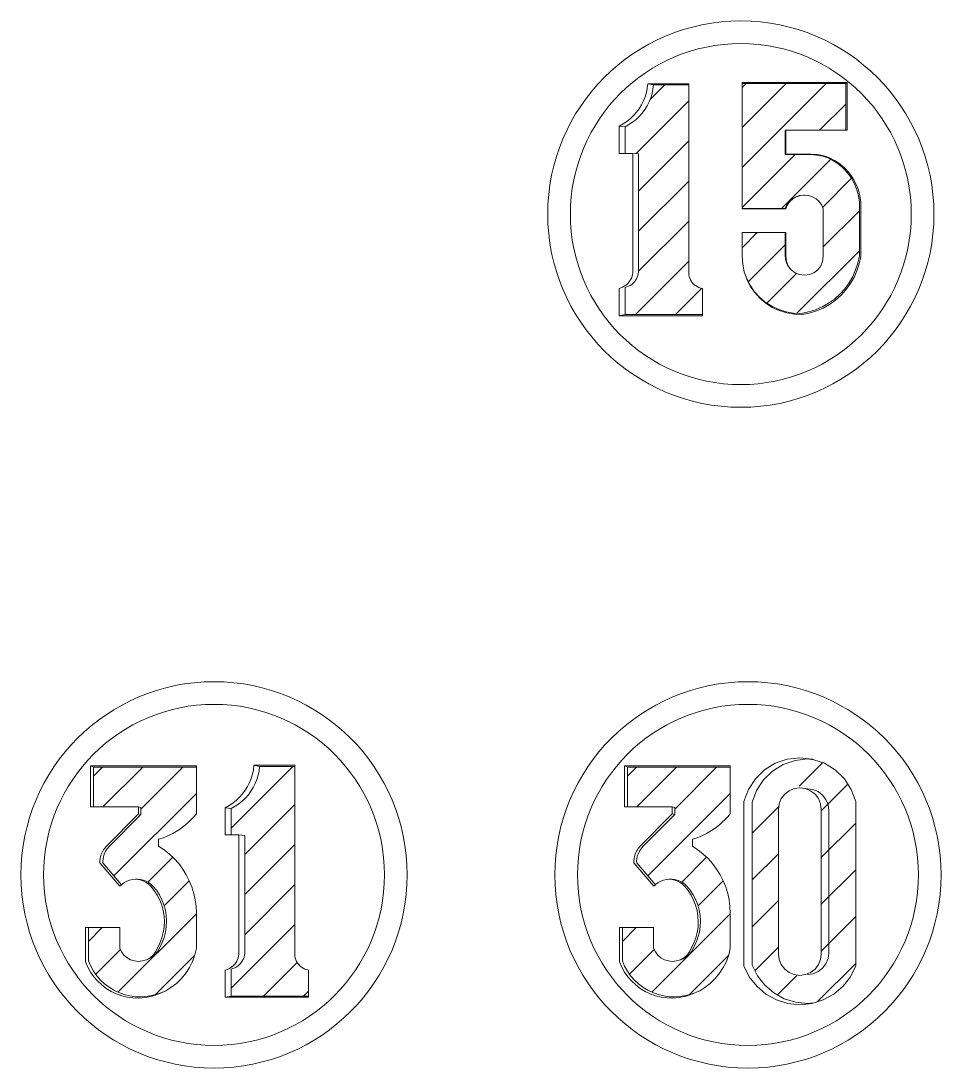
# Model space of a CAD drawing. Header units: inches. Extents: x -1979 to 7680, y -968 to 3127.
# Drawn here: x 2703.53 to 2740.97, y 993.08 to 1035.67 of the extents above; entities that cross this region are included whole.
import ezdxf

# ---------------------------------------------------------------- set-up
doc = ezdxf.new("R2010")
doc.units = ezdxf.units.IN
doc.header["$MEASUREMENT"] = 0
pattern_1 = [(45, (2232.7072, 1574.1366), (-0.8148213, 0.8148213), [])]

msp = doc.modelspace()

# ---------------------------------------------------------------- hatches: boundary and pattern name
at = {"lineweight": 20}
h = msp.add_hatch(dxfattribs=at)
h.set_pattern_fill('ANSI31', color=256, scale=9.218651)
h.set_pattern_definition(pattern_1)
h.paths.add_polyline_path([(2731.109, 1024.834), (2731.039, 1024.867), (2730.974, 1024.908), (2730.914, 1024.956), (2730.86, 1025.011), (2730.813, 1025.073), (2730.774, 1025.139), (2730.743, 1025.209), (2730.72, 1025.283), (2730.707, 1025.359), (2730.702, 1025.436), (2730.702, 1033.076), (2729.268, 1033.076), (2729.247, 1032.898), (2729.21, 1032.722), (2729.159, 1032.55), (2729.092, 1032.383), (2729.012, 1032.222), (2728.917, 1032.069), (2728.81, 1031.925), (2728.691, 1031.79), (2728.56, 1031.667), (2728.419, 1031.555), (2728.269, 1031.456), (2728.111, 1031.37), (2728.111, 1030.287), (2728.424, 1030.287), (2728.661, 1030.27), (2728.661, 1025.466), (2728.651, 1025.392), (2728.634, 1025.319), (2728.608, 1025.249), (2728.576, 1025.181), (2728.536, 1025.117), (2728.49, 1025.058), (2728.438, 1025.004), (2728.381, 1024.956), (2728.319, 1024.914), (2728.253, 1024.879), (2728.183, 1024.851), (2728.111, 1024.83), (2728.111, 1023.731), (2731.257, 1023.731), (2731.257, 1024.794), (2731.182, 1024.809)])
h = msp.add_hatch(dxfattribs=at)
h.set_pattern_fill('ANSI31', color=256, scale=9.218651)
h.set_pattern_definition(pattern_1)
h.paths.add_polyline_path([(2737.178, 1029.485), (2737.003, 1029.675), (2736.806, 1029.843), (2736.589, 1029.985), (2736.357, 1030.099), (2736.155, 1030.169), (2735.92, 1030.218), (2735.642, 1030.237), (2734.622, 1030.237), (2734.622, 1031.225), (2737.095, 1031.225), (2737.095, 1033.124), (2732.879, 1033.124), (2732.879, 1028.039), (2734.622, 1028.039), (2734.689, 1028.19), (2734.787, 1028.325), (2734.91, 1028.436), (2735.054, 1028.519), (2735.212, 1028.571), (2735.395, 1028.59), (2735.579, 1028.571), (2735.738, 1028.519), (2735.884, 1028.435), (2736.008, 1028.322), (2736.107, 1028.186), (2736.175, 1028.033), (2736.175, 1026.09), (2736.149, 1025.892), (2736.073, 1025.708), (2735.951, 1025.55), (2735.793, 1025.429), (2735.609, 1025.353), (2735.412, 1025.327), (2735.214, 1025.353), (2735.03, 1025.429), (2734.857, 1025.562), (2734.723, 1025.736), (2734.647, 1025.919), (2734.622, 1026.114), (2734.622, 1027.062), (2732.879, 1027.062), (2732.879, 1026.09), (2732.9, 1025.776), (2732.962, 1025.467), (2733.054, 1025.203), (2733.195, 1024.924), (2733.371, 1024.667), (2733.58, 1024.436), (2733.818, 1024.234), (2734.081, 1024.066), (2734.363, 1023.934), (2734.661, 1023.841), (2734.968, 1023.789), (2735.28, 1023.778), (2735.571, 1023.835), (2735.855, 1023.923), (2736.127, 1024.04), (2736.386, 1024.186), (2736.627, 1024.358), (2736.849, 1024.555), (2737.049, 1024.775), (2737.224, 1025.014), (2737.373, 1025.271), (2737.493, 1025.542), (2737.585, 1025.824), (2737.645, 1026.114), (2737.645, 1028.039), (2737.644, 1028.297), (2737.611, 1028.554), (2737.547, 1028.805), (2737.453, 1029.046), (2737.329, 1029.274)])
h = msp.add_hatch(dxfattribs=at)
h.set_pattern_fill('ANSI31', color=256, scale=10.758676)
h.set_pattern_definition([(45, (1941.2718, 1667.4652), (-0.9509416, 0.9509416), [])])
h.paths.add_polyline_path([(2733.283, 1003.897), (2733.283, 997.267), (2733.498, 996.832), (2733.795, 996.449), (2734.164, 996.133), (2734.588, 995.898), (2735.051, 995.753), (2735.534, 995.704), (2735.8, 995.731), (2736.178, 995.849), (2736.607, 996.087), (2736.979, 996.406), (2737.279, 996.793), (2737.496, 997.232), (2737.496, 1003.928), (2737.316, 1004.411), (2737.034, 1004.844), (2736.664, 1005.204), (2736.224, 1005.475), (2735.792, 1005.623), (2735.534, 1005.652), (2735.026, 1005.596), (2734.542, 1005.43), (2734.107, 1005.162), (2733.741, 1004.805), (2733.462, 1004.376)])
h.paths.add_polyline_path([(2736.096, 997.302), (2735.353, 996.732), (2734.43, 997.114), (2734.35, 997.723), (2734.35, 1004.023), (2735.093, 1004.592), (2735.436, 1004.45), (2735.827, 1004.405), (2736.096, 1003.756)], flags=16)
h = msp.add_hatch(dxfattribs=at)
h.set_pattern_fill('ANSI31', color=256, scale=9.218651)
h.set_pattern_definition([(45, (2171.2149, 1546.8756), (-0.8148213, 0.8148213), [])])
h.paths.add_polyline_path([(2710.669, 1005.321), (2706.484, 1005.321), (2706.484, 1003.7), (2708.309, 1003.7), (2708.409, 1003.672), (2708.409, 1003.397), (2707.117, 1002.093), (2707.037, 1002), (2707.002, 1001.949), (2706.97, 1001.897), (2706.942, 1001.842), (2706.918, 1001.785), (2706.898, 1001.727), (2706.883, 1001.667), (2706.871, 1001.607), (2706.86, 1001.484), (2706.861, 1001.422), (2707.62, 1000.538), (2707.644, 1000.562), (2707.739, 1000.631), (2707.843, 1000.686), (2707.953, 1000.726), (2708.068, 1000.75), (2708.185, 1000.758), (2708.285, 1000.758), (2708.401, 1000.75), (2708.514, 1000.726), (2708.623, 1000.687), (2708.726, 1000.632), (2708.82, 1000.564), (2708.903, 1000.483), (2709.044, 1000.31), (2709.167, 1000.122), (2709.269, 999.923), (2709.349, 999.715), (2709.408, 999.499), (2709.444, 999.278), (2709.456, 999.055), (2709.445, 998.831), (2709.411, 998.61), (2709.355, 998.394), (2709.276, 998.184), (2709.175, 997.985), (2709.104, 997.837), (2709.004, 997.706), (2708.879, 997.599), (2708.736, 997.518), (2708.64, 997.486), (2708.482, 997.436), (2708.317, 997.419), (2708.152, 997.436), (2707.993, 997.486), (2707.849, 997.567), (2707.723, 997.676), (2707.622, 997.808), (2707.55, 997.957), (2707.55, 998.79), (2706.282, 998.79), (2706.282, 997.435), (2706.373, 997.224), (2706.484, 997.023), (2706.616, 996.835), (2706.766, 996.661), (2706.934, 996.504), (2707.116, 996.365), (2707.312, 996.245), (2707.519, 996.146), (2707.736, 996.069), (2707.959, 996.014), (2708.186, 995.983), (2708.416, 995.975), (2708.692, 995.998), (2708.964, 996.052), (2709.229, 996.137), (2709.424, 996.226), (2709.633, 996.351), (2709.855, 996.522), (2710.057, 996.717), (2710.235, 996.934), (2710.387, 997.169), (2710.511, 997.42), (2710.605, 997.684), (2710.669, 997.957), (2710.669, 999.375), (2710.657, 999.648), (2710.622, 999.919), (2710.564, 1000.186), (2710.484, 1000.447), (2710.381, 1000.7), (2710.257, 1000.943), (2710.113, 1001.175), (2709.949, 1001.394), (2709.767, 1001.598), (2709.569, 1001.785), (2709.355, 1001.955), (2709.127, 1002.106), (2709.127, 1002.384), (2709.277, 1002.433), (2709.423, 1002.49), (2709.567, 1002.554), (2709.707, 1002.626), (2709.843, 1002.703), (2709.976, 1002.788), (2710.104, 1002.879), (2710.227, 1002.976), (2710.346, 1003.08), (2710.459, 1003.188), (2710.567, 1003.303), (2710.669, 1003.422)])
h = msp.add_hatch(dxfattribs=at)
h.set_pattern_fill('ANSI31', color=256, scale=9.218651)
h.set_pattern_definition([(45, (2182.2597, 1546.952), (-0.8148213, 0.8148213), [])])
h.paths.add_polyline_path([(2715.082, 997.107), (2715.013, 997.14), (2714.947, 997.181), (2714.887, 997.23), (2714.834, 997.285), (2714.787, 997.346), (2714.748, 997.413), (2714.716, 997.483), (2714.694, 997.557), (2714.68, 997.633), (2714.676, 997.71), (2714.676, 1005.35), (2713.242, 1005.35), (2713.221, 1005.171), (2713.184, 1004.995), (2713.132, 1004.823), (2713.066, 1004.656), (2712.985, 1004.496), (2712.891, 1004.342), (2712.784, 1004.198), (2712.664, 1004.064), (2712.534, 1003.94), (2712.393, 1003.828), (2712.243, 1003.729), (2712.085, 1003.643), (2712.085, 1002.561), (2712.397, 1002.561), (2712.635, 1002.544), (2712.635, 997.74), (2712.625, 997.666), (2712.607, 997.593), (2712.582, 997.522), (2712.549, 997.455), (2712.51, 997.391), (2712.464, 997.332), (2712.412, 997.278), (2712.355, 997.23), (2712.293, 997.188), (2712.227, 997.152), (2712.157, 997.124), (2712.085, 997.104), (2712.085, 996.004), (2715.231, 996.004), (2715.231, 997.067), (2715.155, 997.083)])
h = msp.add_hatch(dxfattribs=at)
h.set_pattern_fill('ANSI31', color=256, scale=9.218651)
h.set_pattern_definition([(45, (2192.9377, 1546.8756), (-0.8148213, 0.8148213), [])])
h.paths.add_polyline_path([(2732.392, 1005.321), (2728.207, 1005.321), (2728.207, 1003.7), (2730.032, 1003.7), (2730.131, 1003.672), (2730.131, 1003.397), (2728.84, 1002.093), (2728.76, 1002), (2728.725, 1001.949), (2728.693, 1001.897), (2728.665, 1001.842), (2728.641, 1001.785), (2728.621, 1001.727), (2728.605, 1001.667), (2728.594, 1001.607), (2728.583, 1001.484), (2728.584, 1001.422), (2729.343, 1000.538), (2729.367, 1000.562), (2729.462, 1000.631), (2729.566, 1000.686), (2729.676, 1000.726), (2729.791, 1000.75), (2729.907, 1000.758), (2730.008, 1000.758), (2730.123, 1000.75), (2730.237, 1000.726), (2730.346, 1000.687), (2730.449, 1000.632), (2730.543, 1000.564), (2730.626, 1000.483), (2730.767, 1000.31), (2730.889, 1000.122), (2730.991, 999.923), (2731.072, 999.715), (2731.131, 999.499), (2731.166, 999.278), (2731.179, 999.055), (2731.168, 998.831), (2731.134, 998.61), (2731.077, 998.394), (2730.998, 998.184), (2730.898, 997.985), (2730.826, 997.837), (2730.727, 997.706), (2730.602, 997.599), (2730.459, 997.518), (2730.363, 997.486), (2730.205, 997.436), (2730.04, 997.419), (2729.875, 997.436), (2729.716, 997.486), (2729.571, 997.567), (2729.446, 997.676), (2729.345, 997.808), (2729.273, 997.957), (2729.273, 998.79), (2728.005, 998.79), (2728.005, 997.435), (2728.095, 997.224), (2728.207, 997.023), (2728.339, 996.835), (2728.489, 996.661), (2728.656, 996.504), (2728.839, 996.365), (2729.035, 996.245), (2729.242, 996.146), (2729.458, 996.069), (2729.682, 996.014), (2729.909, 995.983), (2730.139, 995.975), (2730.415, 995.998), (2730.687, 996.052), (2730.951, 996.137), (2731.147, 996.226), (2731.356, 996.351), (2731.578, 996.522), (2731.78, 996.717), (2731.957, 996.934), (2732.109, 997.169), (2732.233, 997.42), (2732.328, 997.684), (2732.392, 997.957), (2732.392, 999.375), (2732.38, 999.648), (2732.345, 999.919), (2732.287, 1000.186), (2732.206, 1000.447), (2732.104, 1000.7), (2731.98, 1000.943), (2731.835, 1001.175), (2731.672, 1001.394), (2731.49, 1001.598), (2731.292, 1001.785), (2731.078, 1001.955), (2730.85, 1002.106), (2730.85, 1002.384), (2730.999, 1002.433), (2731.146, 1002.49), (2731.289, 1002.554), (2731.43, 1002.626), (2731.566, 1002.703), (2731.699, 1002.788), (2731.827, 1002.879), (2731.95, 1002.976), (2732.069, 1003.08), (2732.182, 1003.188), (2732.29, 1003.303), (2732.392, 1003.422)])

# ---------------------------------------------------------------- linework, layer by layer
for p, q in [((2737.095, 1033.124), (2737.095, 1031.225)), ((2728.111, 1031.37), (2728.111, 1030.287)), ((2734.648, 1031.225), (2734.648, 1030.254)), ((2735.412, 1028.588), (2735.579, 1028.571)), ((2735.579, 1028.571), (2735.738, 1028.519)), ((2735.738, 1028.519), (2735.884, 1028.435)), ((2735.884, 1028.435), (2736.008, 1028.322)), ((2736.008, 1028.322), (2736.107, 1028.186)), ((2732.879, 1028.039), (2734.622, 1028.039)), ((2736.107, 1028.186), (2736.175, 1028.033)), ((2736.175, 1028.033), (2736.175, 1026.09)), ((2736.175, 1026.09), (2736.149, 1025.892)), ((2736.073, 1025.708), (2735.951, 1025.55)), ((2736.149, 1025.892), (2736.073, 1025.708)), ((2735.03, 1025.429), (2734.872, 1025.55)), ((2735.214, 1025.353), (2735.03, 1025.429)), ((2735.412, 1025.327), (2735.214, 1025.353)), ((2735.609, 1025.353), (2735.412, 1025.327)), ((2735.793, 1025.429), (2735.609, 1025.353)), ((2735.951, 1025.55), (2735.793, 1025.429)), ((2728.111, 1023.731), (2731.257, 1023.731)), ((2706.366, 1005.366), (2706.366, 1003.7)), ((2706.484, 1005.321), (2706.484, 1003.7)), ((2728.089, 1005.366), (2728.089, 1003.7)), ((2728.207, 1005.321), (2728.207, 1003.7)), ((2706.366, 1003.7), (2706.484, 1003.7)), ((2706.484, 1003.7), (2708.309, 1003.7)), ((2708.309, 1003.7), (2708.409, 1003.672)), ((2708.409, 1003.672), (2708.409, 1003.397)), ((2712.085, 1003.643), (2712.085, 1002.561)), ((2728.089, 1003.7), (2728.207, 1003.7)), ((2728.207, 1003.7), (2730.032, 1003.7)), ((2730.032, 1003.7), (2730.131, 1003.672)), ((2730.131, 1003.672), (2730.131, 1003.397)), ((2708.64, 997.486), (2708.482, 997.436)), ((2730.363, 997.486), (2730.205, 997.436)), ((2712.085, 996.004), (2715.231, 996.004))]:
    msp.add_line(p, q, dxfattribs=at)
for points in [[(2727.868, 1023.683), (2731.257, 1023.683), (2731.257, 1023.731), (2731.257, 1024.794), (2731.182, 1024.809), (2731.109, 1024.834), (2731.039, 1024.867), (2730.974, 1024.908), (2730.914, 1024.956), (2730.86, 1025.011), (2730.813, 1025.073), (2730.774, 1025.139), (2730.743, 1025.209), (2730.72, 1025.283), (2730.707, 1025.359), (2730.702, 1025.436), (2730.702, 1033.076), (2730.702, 1033.121), (2729.036, 1033.121), (2729.015, 1032.941), (2728.978, 1032.763), (2728.926, 1032.589), (2728.859, 1032.42), (2728.777, 1032.258), (2728.682, 1032.104), (2728.574, 1031.958), (2728.453, 1031.822), (2728.322, 1031.697), (2728.179, 1031.584), (2728.028, 1031.484), (2727.868, 1031.398), (2727.868, 1030.287), (2728.111, 1030.287), (2728.424, 1030.287), (2728.424, 1025.436), (2728.413, 1025.361), (2728.396, 1025.287), (2728.37, 1025.216), (2728.337, 1025.148), (2728.297, 1025.084), (2728.251, 1025.024), (2728.199, 1024.969), (2728.141, 1024.921), (2728.078, 1024.878), (2728.011, 1024.843), (2727.941, 1024.814), (2727.868, 1024.794), (2727.868, 1023.683), (2728.111, 1023.731), (2728.111, 1024.83), (2728.183, 1024.851), (2728.253, 1024.879), (2728.319, 1024.914), (2728.381, 1024.956), (2728.438, 1025.004), (2728.49, 1025.058), (2728.536, 1025.117), (2728.576, 1025.181), (2728.608, 1025.249), (2728.634, 1025.319), (2728.651, 1025.392), (2728.661, 1025.466), (2728.661, 1030.27), (2728.424, 1030.287)], [(2727.868, 1031.398), (2728.111, 1031.37), (2728.269, 1031.456), (2728.419, 1031.555), (2728.56, 1031.667), (2728.691, 1031.79), (2728.81, 1031.925), (2728.917, 1032.069), (2729.012, 1032.222), (2729.092, 1032.383), (2729.159, 1032.55), (2729.21, 1032.722), (2729.247, 1032.898), (2729.268, 1033.076)], [(2729.036, 1033.121), (2729.268, 1033.076), (2730.702, 1033.076)], [(2737.147, 1033.168), (2732.879, 1033.168), (2732.879, 1033.124)], [(2734.648, 1028.033), (2732.879, 1028.033), (2732.879, 1028.039), (2732.879, 1033.124), (2737.095, 1033.124), (2737.147, 1033.168), (2737.147, 1031.225), (2737.095, 1031.225), (2734.648, 1031.225), (2734.622, 1031.2), (2734.622, 1030.237), (2734.648, 1030.254), (2735.679, 1030.254), (2735.96, 1030.234), (2736.197, 1030.184), (2736.4, 1030.114), (2736.635, 1029.998), (2736.854, 1029.855), (2737.053, 1029.686), (2737.23, 1029.493), (2737.383, 1029.281)], [(2734.622, 1030.237), (2735.642, 1030.237), (2735.92, 1030.218), (2736.155, 1030.169), (2736.357, 1030.099), (2736.589, 1029.985), (2736.806, 1029.843), (2737.003, 1029.675), (2737.178, 1029.485), (2737.329, 1029.274), (2737.453, 1029.046), (2737.547, 1028.805), (2737.611, 1028.554), (2737.644, 1028.297), (2737.645, 1028.039), (2737.645, 1026.114), (2737.585, 1025.824), (2737.493, 1025.542), (2737.373, 1025.271), (2737.224, 1025.014), (2737.049, 1024.775), (2736.849, 1024.555), (2736.627, 1024.358), (2736.386, 1024.186), (2736.127, 1024.04), (2735.855, 1023.923), (2735.571, 1023.835), (2735.28, 1023.778), (2734.968, 1023.789), (2734.661, 1023.841), (2734.363, 1023.934), (2734.081, 1024.066), (2733.818, 1024.234), (2733.58, 1024.436), (2733.371, 1024.667), (2733.195, 1024.924), (2733.054, 1025.203)], [(2732.962, 1025.467), (2733.054, 1025.203), (2733.065, 1025.17), (2733.207, 1024.888), (2733.385, 1024.629), (2733.596, 1024.395), (2733.837, 1024.191), (2734.102, 1024.021), (2734.387, 1023.888), (2734.688, 1023.795), (2734.999, 1023.742), (2735.313, 1023.731), (2735.607, 1023.788), (2735.894, 1023.877), (2736.169, 1023.995), (2736.43, 1024.142), (2736.674, 1024.316), (2736.898, 1024.515), (2737.099, 1024.737), (2737.276, 1024.979), (2737.427, 1025.238), (2737.548, 1025.512), (2737.64, 1025.797), (2737.702, 1026.09), (2737.702, 1028.033), (2737.701, 1028.295), (2737.668, 1028.554), (2737.603, 1028.807), (2737.507, 1029.051), (2737.383, 1029.281)], [(2734.751, 1025.708), (2734.674, 1025.892), (2734.648, 1026.09), (2734.648, 1027.062), (2734.622, 1027.062), (2732.879, 1027.062), (2732.879, 1026.09), (2732.9, 1025.776), (2732.962, 1025.467)], [(2734.751, 1025.708), (2734.872, 1025.55), (2734.843, 1025.58), (2734.723, 1025.736), (2734.647, 1025.919), (2734.622, 1026.114), (2734.622, 1027.062)], [(2735.8, 995.731), (2735.534, 995.704), (2735.051, 995.753), (2734.588, 995.898), (2734.164, 996.133), (2733.795, 996.449), (2733.498, 996.832), (2733.283, 997.267), (2733.283, 1003.897), (2733.462, 1004.376), (2733.741, 1004.805), (2734.107, 1005.162), (2734.542, 1005.43), (2735.026, 1005.596), (2735.534, 1005.652), (2735.792, 1005.623)], [(2709.855, 996.522), (2710.057, 996.717), (2710.235, 996.934), (2710.387, 997.169), (2710.511, 997.42), (2710.605, 997.684), (2710.669, 997.957), (2710.669, 999.375), (2710.657, 999.648), (2710.622, 999.919), (2710.564, 1000.186), (2710.484, 1000.447), (2710.381, 1000.7), (2710.257, 1000.943), (2710.113, 1001.175), (2709.949, 1001.394), (2709.767, 1001.598), (2709.569, 1001.785), (2709.355, 1001.955), (2709.127, 1002.106), (2709.127, 1002.384), (2709.277, 1002.433), (2709.423, 1002.49), (2709.567, 1002.554), (2709.707, 1002.626), (2709.843, 1002.703), (2709.976, 1002.788), (2710.104, 1002.879), (2710.227, 1002.976), (2710.346, 1003.08), (2710.459, 1003.188), (2710.567, 1003.303), (2710.669, 1003.422), (2710.669, 1005.321)], [(2711.842, 995.957), (2715.231, 995.957), (2715.231, 996.004), (2715.231, 997.067), (2715.155, 997.083), (2715.082, 997.107), (2715.013, 997.14), (2714.947, 997.181), (2714.887, 997.23), (2714.834, 997.285), (2714.787, 997.346), (2714.748, 997.413), (2714.716, 997.483), (2714.694, 997.557), (2714.68, 997.633), (2714.676, 997.71), (2714.676, 1005.35), (2714.676, 1005.395), (2713.01, 1005.395), (2712.989, 1005.214), (2712.952, 1005.037), (2712.9, 1004.863), (2712.833, 1004.694), (2712.751, 1004.532), (2712.656, 1004.377), (2712.548, 1004.231), (2712.427, 1004.096), (2712.295, 1003.971), (2712.153, 1003.858), (2712.002, 1003.758), (2711.842, 1003.671), (2711.842, 1002.561), (2712.085, 1002.561), (2712.397, 1002.561), (2712.397, 997.71), (2712.387, 997.635), (2712.369, 997.561), (2712.344, 997.49), (2712.311, 997.422), (2712.271, 997.357), (2712.225, 997.298), (2712.172, 997.243), (2712.114, 997.194), (2712.052, 997.152), (2711.985, 997.116), (2711.915, 997.088), (2711.842, 997.067), (2711.842, 995.957), (2712.085, 996.004), (2712.085, 997.104), (2712.157, 997.124), (2712.227, 997.152), (2712.293, 997.188), (2712.355, 997.23), (2712.412, 997.278), (2712.464, 997.332), (2712.51, 997.391), (2712.549, 997.455), (2712.582, 997.522), (2712.607, 997.593), (2712.625, 997.666), (2712.635, 997.74), (2712.635, 1002.544), (2712.397, 1002.561)], [(2711.842, 1003.671), (2712.085, 1003.643), (2712.243, 1003.729), (2712.393, 1003.828), (2712.534, 1003.94), (2712.664, 1004.064), (2712.784, 1004.198), (2712.891, 1004.342), (2712.985, 1004.496), (2713.066, 1004.656), (2713.132, 1004.823), (2713.184, 1004.995), (2713.221, 1005.171), (2713.242, 1005.35)], [(2713.01, 1005.395), (2713.242, 1005.35), (2714.676, 1005.35)], [(2731.578, 996.522), (2731.78, 996.717), (2731.957, 996.934), (2732.109, 997.169), (2732.233, 997.42), (2732.328, 997.684), (2732.392, 997.957), (2732.392, 999.375), (2732.38, 999.648), (2732.345, 999.919), (2732.287, 1000.186), (2732.206, 1000.447), (2732.104, 1000.7), (2731.98, 1000.943), (2731.835, 1001.175), (2731.672, 1001.394), (2731.49, 1001.598), (2731.292, 1001.785), (2731.078, 1001.955), (2730.85, 1002.106), (2730.85, 1002.384), (2730.999, 1002.433), (2731.146, 1002.49), (2731.289, 1002.554), (2731.43, 1002.626), (2731.566, 1002.703), (2731.699, 1002.788), (2731.827, 1002.879), (2731.95, 1002.976), (2732.069, 1003.08), (2732.182, 1003.188), (2732.29, 1003.303), (2732.392, 1003.422), (2732.392, 1005.321)], [(2735.534, 996.889), (2735.758, 996.918), (2735.966, 997.004), (2736.145, 997.142), (2736.282, 997.321), (2736.369, 997.529), (2736.398, 997.753), (2736.398, 1003.575), (2736.369, 1003.798), (2736.282, 1004.007), (2736.145, 1004.186), (2735.966, 1004.323), (2735.758, 1004.409), (2735.534, 1004.439), (2735.223, 1004.474), (2734.997, 1004.445), (2734.787, 1004.358), (2734.606, 1004.219), (2734.467, 1004.038), (2734.38, 1003.828), (2734.35, 1003.602), (2734.35, 997.723)], [(2734.35, 997.723), (2734.38, 997.497), (2734.467, 997.286), (2734.606, 997.105), (2734.787, 996.967), (2734.997, 996.88), (2735.223, 996.85), (2735.449, 996.88), (2735.659, 996.967), (2735.84, 997.105), (2735.979, 997.286), (2736.066, 997.497), (2736.096, 997.723), (2736.096, 1003.602), (2736.066, 1003.828), (2735.979, 1004.038), (2735.84, 1004.219), (2735.659, 1004.358), (2735.449, 1004.445), (2735.223, 1004.474)], [(2708.309, 1003.7), (2708.309, 1003.422), (2708.409, 1003.397), (2707.117, 1002.093), (2707.037, 1002), (2707.002, 1001.949), (2706.97, 1001.897), (2706.942, 1001.842), (2706.918, 1001.785), (2706.898, 1001.727), (2706.883, 1001.667), (2706.871, 1001.607), (2706.86, 1001.484), (2706.861, 1001.422), (2707.62, 1000.538)], [(2730.032, 1003.7), (2730.032, 1003.422), (2730.131, 1003.397), (2728.84, 1002.093), (2728.76, 1002), (2728.725, 1001.949), (2728.693, 1001.897), (2728.665, 1001.842), (2728.641, 1001.785), (2728.621, 1001.727), (2728.605, 1001.667), (2728.594, 1001.607), (2728.583, 1001.484), (2728.584, 1001.422), (2729.343, 1000.538)], [(2708.309, 1003.422), (2707.006, 1002.106), (2706.924, 1002.012), (2706.889, 1001.961), (2706.857, 1001.907), (2706.829, 1001.852), (2706.805, 1001.795), (2706.784, 1001.736), (2706.768, 1001.676), (2706.757, 1001.615), (2706.746, 1001.491), (2706.747, 1001.428), (2707.56, 1000.48), (2707.62, 1000.538), (2707.644, 1000.562), (2707.739, 1000.631), (2707.843, 1000.686), (2707.953, 1000.726), (2708.068, 1000.75), (2708.185, 1000.758)], [(2730.032, 1003.422), (2728.728, 1002.106), (2728.647, 1002.012), (2728.612, 1001.961), (2728.58, 1001.907), (2728.552, 1001.852), (2728.527, 1001.795), (2728.507, 1001.736), (2728.491, 1001.676), (2728.479, 1001.615), (2728.469, 1001.491), (2728.47, 1001.428), (2729.283, 1000.48), (2729.343, 1000.538), (2729.367, 1000.562), (2729.462, 1000.631), (2729.566, 1000.686), (2729.676, 1000.726), (2729.791, 1000.75), (2729.907, 1000.758)], [(2708.482, 997.436), (2708.317, 997.419), (2708.152, 997.436), (2707.993, 997.486), (2707.849, 997.567), (2707.723, 997.676), (2707.622, 997.808), (2707.55, 997.957), (2707.55, 998.79), (2706.282, 998.79), (2706.162, 998.79), (2706.162, 997.402), (2706.253, 997.189), (2706.366, 996.986), (2706.499, 996.796), (2706.651, 996.621), (2706.82, 996.462), (2707.004, 996.321), (2707.202, 996.2), (2707.412, 996.1), (2707.63, 996.022), (2707.855, 995.967), (2708.085, 995.936), (2708.317, 995.928), (2708.596, 995.951), (2708.871, 996.006), (2709.138, 996.092), (2709.393, 996.207), (2709.424, 996.226), (2709.633, 996.351), (2709.855, 996.522)], [(2706.282, 998.79), (2706.282, 997.435), (2706.373, 997.224), (2706.484, 997.023), (2706.616, 996.835), (2706.766, 996.661), (2706.934, 996.504), (2707.116, 996.365), (2707.312, 996.245), (2707.519, 996.146), (2707.736, 996.069), (2707.959, 996.014), (2708.186, 995.983), (2708.416, 995.975), (2708.692, 995.998), (2708.964, 996.052), (2709.229, 996.137), (2709.424, 996.226)], [(2730.205, 997.436), (2730.04, 997.419), (2729.875, 997.436), (2729.716, 997.486), (2729.571, 997.567), (2729.446, 997.676), (2729.345, 997.808), (2729.273, 997.957), (2729.273, 998.79), (2728.005, 998.79), (2727.885, 998.79), (2727.885, 997.402), (2727.976, 997.189), (2728.089, 996.986), (2728.222, 996.796), (2728.374, 996.621), (2728.543, 996.462), (2728.727, 996.321), (2728.925, 996.2), (2729.134, 996.1), (2729.353, 996.022), (2729.578, 995.967), (2729.808, 995.936), (2730.04, 995.928), (2730.319, 995.951), (2730.594, 996.006), (2730.86, 996.092), (2731.116, 996.207), (2731.147, 996.226), (2731.356, 996.351), (2731.578, 996.522)], [(2728.005, 998.79), (2728.005, 997.435), (2728.095, 997.224), (2728.207, 997.023), (2728.339, 996.835), (2728.489, 996.661), (2728.656, 996.504), (2728.839, 996.365), (2729.035, 996.245), (2729.242, 996.146), (2729.458, 996.069), (2729.682, 996.014), (2729.909, 995.983), (2730.139, 995.975), (2730.415, 995.998), (2730.687, 996.052), (2730.951, 996.137), (2731.147, 996.226)]]:
    msp.add_lwpolyline(points, dxfattribs=at)
for points in [[(2734.648, 1028.033), (2734.716, 1028.186), (2734.815, 1028.322), (2734.94, 1028.435), (2735.085, 1028.519), (2735.245, 1028.571), (2735.412, 1028.588), (2735.377, 1028.588), (2735.212, 1028.571), (2735.054, 1028.519), (2734.91, 1028.436), (2734.787, 1028.325), (2734.689, 1028.19), (2734.622, 1028.039)], [(2736.979, 996.406), (2736.607, 996.087), (2736.178, 995.849), (2735.8, 995.731), (2735.711, 995.703), (2735.223, 995.653), (2734.735, 995.703), (2734.268, 995.849), (2733.839, 996.087), (2733.467, 996.406), (2733.167, 996.793), (2732.95, 997.232), (2732.95, 1003.928), (2733.13, 1004.411), (2733.412, 1004.844), (2733.782, 1005.204), (2734.222, 1005.475), (2734.71, 1005.643), (2735.223, 1005.7), (2735.736, 1005.643), (2735.792, 1005.623), (2736.224, 1005.475), (2736.664, 1005.204), (2737.034, 1004.844), (2737.316, 1004.411), (2737.496, 1003.928), (2737.496, 997.232), (2737.279, 996.793)], [(2706.484, 1005.321), (2710.669, 1005.321), (2710.669, 1005.366), (2706.366, 1005.366)], [(2728.207, 1005.321), (2732.392, 1005.321), (2732.392, 1005.366), (2728.089, 1005.366)], [(2708.401, 1000.75), (2708.285, 1000.758), (2708.185, 1000.758), (2708.302, 1000.75), (2708.416, 1000.726), (2708.526, 1000.686), (2708.63, 1000.631), (2708.725, 1000.562), (2708.809, 1000.48), (2708.952, 1000.305), (2709.075, 1000.116), (2709.178, 999.915), (2709.26, 999.704), (2709.319, 999.486), (2709.355, 999.263), (2709.367, 999.038), (2709.357, 998.812), (2709.322, 998.589), (2709.265, 998.37), (2709.185, 998.159), (2709.084, 997.957), (2709.011, 997.808), (2708.911, 997.676), (2708.785, 997.567), (2708.64, 997.486), (2708.736, 997.518), (2708.879, 997.599), (2709.004, 997.706), (2709.104, 997.837), (2709.175, 997.985), (2709.276, 998.184), (2709.355, 998.394), (2709.411, 998.61), (2709.445, 998.831), (2709.456, 999.055), (2709.444, 999.278), (2709.408, 999.499), (2709.349, 999.715), (2709.269, 999.923), (2709.167, 1000.122), (2709.044, 1000.31), (2708.903, 1000.483), (2708.82, 1000.564), (2708.726, 1000.632), (2708.623, 1000.687), (2708.514, 1000.726)], [(2730.123, 1000.75), (2730.008, 1000.758), (2729.907, 1000.758), (2730.024, 1000.75), (2730.139, 1000.726), (2730.249, 1000.686), (2730.353, 1000.631), (2730.448, 1000.562), (2730.532, 1000.48), (2730.674, 1000.305), (2730.798, 1000.116), (2730.901, 999.915), (2730.982, 999.704), (2731.041, 999.486), (2731.078, 999.263), (2731.09, 999.038), (2731.079, 998.812), (2731.045, 998.589), (2730.988, 998.37), (2730.908, 998.159), (2730.806, 997.957), (2730.734, 997.808), (2730.633, 997.676), (2730.508, 997.567), (2730.363, 997.486), (2730.459, 997.518), (2730.602, 997.599), (2730.727, 997.706), (2730.826, 997.837), (2730.898, 997.985), (2730.998, 998.184), (2731.077, 998.394), (2731.134, 998.61), (2731.168, 998.831), (2731.179, 999.055), (2731.166, 999.278), (2731.131, 999.499), (2731.072, 999.715), (2730.991, 999.923), (2730.889, 1000.122), (2730.767, 1000.31), (2730.626, 1000.483), (2730.543, 1000.564), (2730.449, 1000.632), (2730.346, 1000.687), (2730.237, 1000.726)]]:
    msp.add_lwpolyline(points, close=True, dxfattribs=at)
for centre, radius in [((2732.821, 1027.815), 7.858), ((2732.821, 1027.815), 6.936), ((2711.388, 1000.937), 7.858), ((2733.111, 1000.937), 7.858), ((2711.388, 1000.937), 6.936), ((2733.111, 1000.937), 6.936)]:
    msp.add_circle(centre, radius, dxfattribs=at)

doc.saveas('drawing.dxf')
